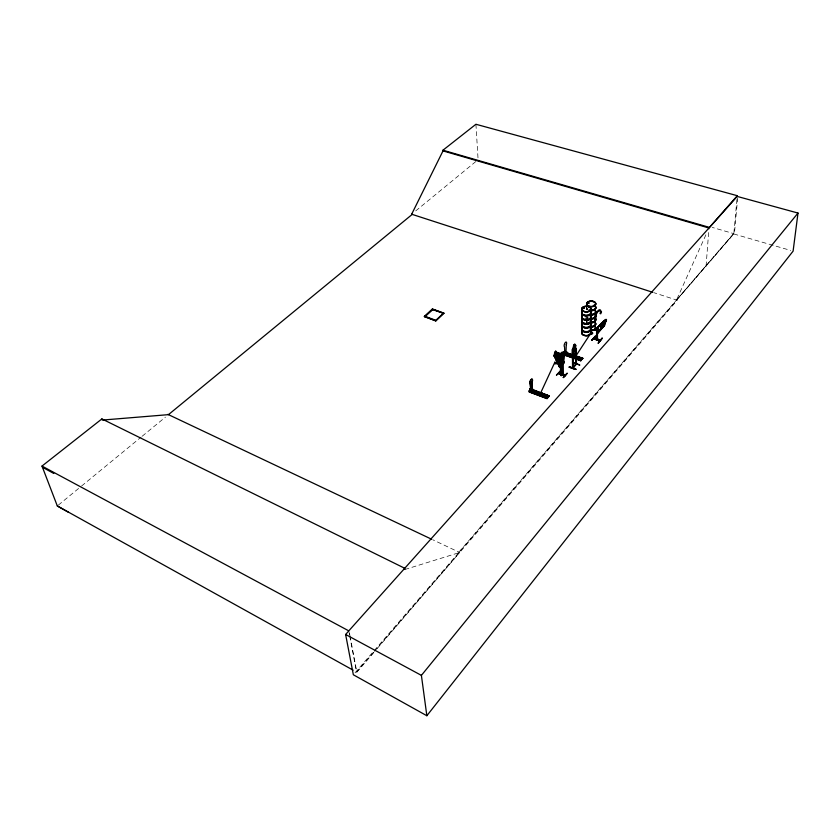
<?xml version="1.0" encoding="UTF-8"?>
<svg xmlns="http://www.w3.org/2000/svg" width="840" height="840" viewBox="0 0 840 840"><rect width="100%" height="100%" fill="white"/><g stroke="black" fill="none" stroke-linecap="round" stroke-linejoin="round"><path stroke-width="0.63" stroke-dasharray="4.2 3.15" d="M586.562 323.631L586.562 320.135M586.582 309.824L586.572 307.965M706.083 266.049L708.971 228.008M355.058 672.788L733.782 233.951L737.09 197.704M737.688 197.841L734.517 232.491L676.515 300.017L706.303 233.909M373.842 652.428L356.843 672.221L350.48 638.484M377.233 648.48L459.669 552.489L432.8 539.774M458.882 552.122L733.803 233.646L712.183 227.388M373.601 652.302L356.548 672.063L349.755 636.006M374.451 651.315L677.219 300.248L654.077 292.74M415.737 210.882L476.091 161.322M58.328 505.124L80.556 486.854M81.564 486.024L141.183 437.052M142.191 436.223L165.428 417.134M404.901 569.499L459.669 552.489M585.081 318.15L587.475 318.139A4.578 2.793 -0.1 0 0 585.102 318.171A4.546 2.772 -0.1 0 1 587.454 318.087M733.782 233.951L790.629 250.404M587.129 317.247L587.874 317.993A4.557 2.772 0 0 1 587.192 317.425M586.477 307.734L586.74 308.658M349.545 633.486L350.249 637.235M348.779 630.861L349.514 634.725M475.923 124.267L478.023 158.413M587.948 309.992A4.567 2.751 0 0 1 586.74 307.335M587.905 309.55A4.641 2.793 0 0 1 586.52 307.577M587.958 309.267A4.567 2.751 0 0 1 586.593 307.335M587.905 309.771A4.641 2.793 0 0 1 586.52 307.797M587.948 317.562A4.526 2.751 0 0 1 587.223 316.995M587.937 317.835A4.536 2.751 0 0 1 587.212 317.268M587.16 318.045A4.536 2.761 0 0 1 587.874 317.468M587.097 318.266A4.609 2.804 0 0 1 587.822 317.688M587.948 318.181A4.526 2.751 0 0 1 586.761 316.964M586.288 309.687A4.599 2.783 -0.2 0 1 587.486 309.771M586.278 322.214A4.631 2.835 -0.1 0 1 587.465 322.298M586.278 321.993A4.631 2.835 -0.1 0 1 587.465 322.088M586.278 321.794A4.567 2.793 -0.1 0 1 587.454 321.877"/><path stroke-width="1.26" d="M532.077 381.875L532.067 389.613L530.754 391.062L530.219 383.933A2.562 1.04 -69.6 0 1 530.114 381.181A2.562 1.04 -69.6 0 1 531.982 379.124A2.562 1.04 -69.6 0 1 532.077 381.875L532.203 389.666L530.891 391.115L530.355 383.975A2.562 1.04 -69.6 0 1 530.25 381.234A2.562 1.04 -69.6 0 1 532.119 379.176A2.562 1.04 -69.6 0 1 532.214 381.927M591.917 340.064L595.476 336.126L591.601 340.221M593.534 338.31L599.907 340.83M594.972 329.973L595.875 328.115L596.043 329.06L594.972 329.973L595.875 328.115M595.15 330.036L596.053 328.178M597.303 328.996L597.03 339.843L596.894 330.078L597.566 329.731L597.167 330.33C595.224 330.508 598.29 328.083 596.726 329.375L596.537 339.633L596.621 330.089M597.177 329.459L597.093 339.769M596.452 329.921L597.125 328.933M597.566 329.731L597.419 339.444M598.059 332.776L597.817 327.033L598.458 327.264M597.765 327.065L605.336 319.41L604.79 324.891L597.996 332.808L598.175 326.644L598.426 327.254M598.248 331.957L598.08 327.243M598.7 342.762C609.934 327.999 590.079 353.136 602.007 338.667M600.359 340.116L593.953 337.869L600.526 340.221M600.6 324.566L601.787 322.697L600.6 324.566L600.558 328.996M603.645 325.773C604.874 326.172 598.364 330.131 597.744 332.262L598.122 332.409M603.708 321.174L597.755 327.526M605.787 320.45L605.766 321.584L606.175 320.03M605.22 322.56L606.344 321.258L606.48 319.421L597.797 327.59L603.939 320.733M566.275 344.799L565.971 352.401L564.879 353.808L564.533 346.721A2.478 0.977 -70.5 0 1 564.501 344.001A2.478 0.977 -70.5 0 1 566.244 342.069A2.478 0.977 -70.5 0 1 566.275 344.799L566.139 344.747M530.345 388.553C530.849 392.301 531.856 385.507 530.135 390.59M531.038 388.92L530.838 388.815M564.123 351.907L564.533 351.414M564.323 351.981L564.344 351.393L564.301 351.95M737.268 195.699L708.971 228.008L443.006 150.896L442.953 150.213L475.923 124.267L737.268 195.699L737.205 196.423L348.779 630.861L42 466.074L101.892 418.919L404.733 568.271L404.901 569.499L404.072 569.09M560.123 362.26L558.631 363.951L557.225 362.366L554.683 355.582M530.712 388.973L530.281 389.014M576.545 364.14C574.97 363.237 577.763 363.09 572.586 368.046M560.406 365.463C555.597 369.401 569.289 356.57 560.5 365.831M737.205 196.423L798 213.055L793.107 251.129L426.846 715.732L353.346 674.772L345.618 634.473L348.233 631.544M563.955 353.272L564.039 351.55M558.159 353.987A6.101 4.358 40.7 0 0 556.532 354.711L557.54 355.761L557.141 356.223L554.012 356.233L554.82 352.937L555.828 353.976L556.395 353.598A7.119 5.082 40.7 0 1 564.081 355.226L564.385 356.36L563.682 355.688A7.13 5.082 40.7 0 0 555.986 354.06L555.429 354.438L554.421 353.388M554.012 356.233L554.82 352.937M563.231 360.948L563.525 358.586L563.231 360.948L560.238 364.161M575.726 352.947L572.807 356.149L575.694 352.916L576.093 350.637M597.775 332.22L598.416 332.388M555.671 363.206C554.841 365.757 553.885 360.938 555.566 362.502M594.101 305.204L594.899 305.256M594.226 305.371L594.856 305.319L594.447 304.868M594.311 305.413L594.846 305.078M558.275 373.632L564.795 376.036M558.453 373.391L564.952 375.858M595.15 306.127A4.641 2.793 0 0 1 594.867 309.236A4.641 2.793 0 0 1 589.995 310.264L589.47 310.569L590.016 310.485A4.641 2.793 0 0 0 594.867 309.456A4.641 2.793 0 0 0 595.15 306.348M589.312 310.485L589.953 310.181M588.441 303.125L587.496 302.957M588.609 303.135L587.611 303.198M588.872 303.167L588.053 302.589M583.758 308.269L583.464 308.301M593.334 338.825L599.75 341.04M561.96 374.147L561.729 364.423L562.663 364.266L562.59 374.315L562.38 364.665L561.782 364.56M560.658 375.375L560.511 365.715M561.824 364.518L562.663 364.266M539.889 394.128L541.349 393.719M562.643 361.546L563.493 363.111L563.808 361.798M605.178 322.539L602.606 326.298L601.671 326.382L602.648 322.644M564.113 353.336L564.659 351.046L564.071 351.687M530.45 388.92L530.019 388.889M560.227 356.381C561.834 353.504 557.802 361.599 559.86 362.744M547.271 395.115L545.328 397.519L547.271 395.115L549.098 395.798L547.029 398.622L529.158 391.881L530.733 389.918L530.681 388.238L530.219 388.71M529.683 391.062C528.654 392.28 529.599 388.531 531.216 390.989L531.248 391.797L532.885 389.151M565.226 353.661L565.089 354.816L566.916 351.781L565.226 354.449L565.226 353.661C563.682 351.32 562.684 354.889 563.682 353.787L581.207 360.108M547.428 398.181L529.452 391.115L529.42 390.317M548.625 396.784L549.003 396.354L532.34 390.106M580.713 360.791L581.112 360.36L563.441 354.302M580.839 360.538L581.217 360.003M582.204 359.09L564.795 352.538M582.519 358.722L582.655 358.134L580.871 357.504L579.054 359.772L580.871 357.504M566.297 352.685L582.803 358.407L580.839 360.402L582.655 358.134M530.187 388.794L530.523 388.175M555.45 355.803L557.329 357.42L557.666 360.791L557.792 357.588C559.755 360.423 560.784 357.452 557.833 356.843L557.498 353.619L557.372 356.643L555.87 355.509M539.49 395.462L554.894 362.166M561.015 355.478L560.396 356.811L561.078 361.274L562.842 357.767L562.202 352.139L562.254 354.218L563.125 353.252L565.078 353.819M652.827 292.341L411.663 214.221L443.006 150.896M575.883 363.783L576.481 364.171L576.177 348.611L575.883 364.455M554.589 356.8L559.682 367.206C562.769 363.122 563.955 364.434 563.776 361.736M562.18 354.197L563.073 353.147L563.703 353.493L563.819 363.185L560.018 367.258L559.671 357.494L560.249 357.2L560.396 366.901L555.208 356.401L554.652 356.79L559.482 367.217L560.427 366.818L560.417 365.431M563.188 363.342L561.876 361.158M591.832 333.491C594.731 333.784 590.142 330.624 591.644 333.26C593.282 335.78 588.662 333.344 591.234 333.029M580.745 360.791L563.178 354.564L580.986 360.497M582.288 358.869L566.171 352.937M582.771 358.459L565.163 352.233M531.237 388.3L531.111 389.267L549.245 396.081L531.121 388.92M529.19 391.87L547.071 398.57L549.098 395.997L548.73 396.532L532.045 390.306M529.42 391.608L547.449 398.139L529.547 391.461M575.305 356.57C575.138 357.788 572.87 356.591 574.087 355.992M575.232 356.853C575.883 355.068 572.387 356.465 574.298 357.105M539.921 393.981C540.75 392.185 542.63 395.031 540.299 394.454M562.895 363.479L563.472 353.409L563.482 363.489L562.075 361.137M563.504 363.017L562.842 361.526L562.191 361.988L562.916 363.5M558.758 365.694L559.167 365.264M559.524 367.132L563.556 363.038M572.702 357.315L574.529 355.257L576.313 356.087L574.486 358.144L591.476 332.157M582.645 308.091L583.905 307.933M582.95 308.343L583.695 308.574M426.846 715.732L421.397 675.371L798 213.055M562.663 363.153L563.22 362.481L562.737 363.321L561.162 363.185L562.737 363.321M557.141 356.223L556.133 355.173A6.101 4.358 40.7 0 1 563.199 356.244L563.808 356.822L563.598 355.782A6.101 4.358 40.7 0 0 562.307 354.869M546.053 394.653L544.11 397.068L546.053 394.653L544.236 393.971L542.294 396.375L544.236 393.971M576.062 358.512L577.889 356.454L579.674 357.084L577.857 359.142M542.63 393.362L540.676 395.766L542.63 393.362L540.813 392.69L538.86 395.084L540.813 392.69M574.486 357.945L576.313 355.887M572.702 357.514L574.529 355.257M533.064 389.981L531.101 392.165L531.216 390.989M529.452 391.115L531.216 388.983M563.325 377.423L567.158 373.191L563.346 377.664M567.168 373.433L563.294 377.401M572.838 367.206L575.883 364.056M576.219 364.035L576.177 363.51M576.481 364.119L572.807 368.193L572.912 367.175M562.296 354.102L563.546 353.43L563.556 358.638M560.249 356.423L561.089 355.499L561.015 353.535M591.843 340.305L595.508 336.105M561.32 375.585L561.383 365.526L560.826 365.4L561.183 375.637L561.11 365.935L560.165 365.715M556.815 353.315L555.765 351.246L556.804 353.43L557.602 352.38L558.317 353.084M561.057 353.556L562.202 352.139M556.763 374.955L560.616 370.755L556.426 375.123M597.775 332.798L604.79 324.891M597.996 332.871L603.865 326.361M555.765 351.246L554.516 352.611L555.828 351.236M596.452 330.078L597.566 329.889M605.273 320.796L606.438 319.526M573.038 352.37L572.46 352.663L573.038 352.37L573.657 353.294L575.432 349.818L574.812 344.221L573.562 345.576L572.996 348.852L572.764 367.679M576.408 348.684L575.841 348.978M574.77 344.337L573.605 345.597L574.885 344.253M572.439 354.743L572.324 349.556L575.747 345.251L574.896 346.175M563.482 361.683L563.441 362.156M562.233 361.925L563.199 363.132M560.249 357.2L559.671 357.494M563.703 353.493L563.125 353.787M443.856 313.12L435.761 320.586L443.31 313.215L432.548 309.572L432.421 308.942L443.856 313.12L435.855 320.911L424.389 316.669L432.421 308.942M424.389 316.669L432.453 309.256L443.888 313.425M432.548 309.572L424.935 316.575L432.516 309.267M559.797 367.112L559.094 365.348M563.808 356.822L564.784 355.897M588.609 302.998L587.685 303.366M582.971 307.923L584.042 308.196M560.049 367.206L560.018 357.116M601.65 328.272L600.526 328.892L601.724 328.293M548.961 396.406L530.87 389.718M575.096 356.811L574.518 356.969M561.246 375.564L560.648 375.459L560.448 365.683M583.212 307.755L582.971 308.574M576.146 364.497L575.673 345.23M574.287 356.097L575.337 356.591M555.208 356.401L559.871 366.796M563.22 362.481L561.719 362.512L563.294 362.659M554.411 355.782L557.54 355.761M556.804 353.43L557.75 353.43L559.577 357.294L559.734 359.635L558.579 360.927L557.172 359.961L555.335 356.087M576.103 363.983L576.293 363.437M583.327 308.469L582.76 308.343M560.952 365.999L561.446 365.568L561.582 375.291L561.036 375.029M588.294 302.62L588.893 303.062M442.953 150.213L709.023 227.283M411.705 214.179L412.262 214.358L168.462 414.645L102.281 420.084L101.892 418.919M593.964 338.1L600.38 340.347M565.813 353.336L581.038 358.669M580.02 359.719L563.462 353.829L563.451 353.031M579.695 365.137L573.195 362.523L579.684 364.906M424.904 316.27L435.729 320.281M424.358 316.355L435.855 320.911M558.915 372.624L565.646 375.133M558.957 372.855L565.457 375.281M530.576 389.855L547.428 396.344L530.722 390.117M529.263 390.485L531.069 391.167M538.86 394.884L540.666 395.567M542.283 396.175L544.11 396.869M545.328 397.32L547.145 398.013M167.874 414.362L431.613 539.217M345.618 634.473L421.397 675.371M42.452 467.25L53.781 473.456M42 466.074L57.309 505.953L353.115 670.152M57.309 505.953L68.418 512.232M557.267 362.313L558.695 363.846M541.485 393.677L540.95 394.663L539.889 393.971M555.965 355.404L557.792 359.268L558.957 357.987L557.13 354.123M558.873 353.798L560.5 357.116M559.209 353.861L560.28 356.16M558.999 353.871L560.081 356.181M558.852 354.239L560.469 357.693M558.653 354.249L560.259 357.704M559.902 362.691L560.343 364.088M559.828 362.659L560.312 364.182M572.408 354.659L572.88 356.171M529.914 388.846L529.977 390.526M560.984 371.417L560.847 365.348L560.879 371.438M558.947 372.624L565.446 375.05M562.852 374.02L562.663 364.34L562.453 374.367L561.918 374.189L561.792 364.445M562.013 365.337L562.18 372.582M559.954 365.873L559.976 367.258M572.807 352.286L572.807 368.235L572.691 352.748M572.534 368.151L572.439 349.556L573.647 347.54L573.625 345.608M595.098 305.907A4.578 2.751 0 0 1 594.825 308.963A4.578 2.751 0 0 1 590.016 309.981M595.119 310.401A4.631 2.793 0 0 1 594.846 313.509A4.631 2.793 0 0 1 589.985 314.538M595.067 310.17A4.567 2.761 0 0 1 594.794 313.236A4.567 2.761 0 0 1 589.995 314.244M595.098 306.621A4.578 2.751 0 0 1 594.815 309.677A4.578 2.751 0 0 1 590.005 310.695M595.119 310.611A4.631 2.793 0 0 1 594.836 313.719A4.631 2.793 0 0 1 589.974 314.748M595.067 310.884A4.567 2.761 0 0 1 594.783 313.95A4.567 2.761 0 0 1 589.995 314.958M595.046 314.296A4.557 2.772 0 0 1 594.773 317.363A4.557 2.772 0 0 1 589.974 318.381M595.046 314.465A4.557 2.772 0 0 1 594.773 317.541A4.557 2.772 0 0 1 589.974 318.56M595.014 318.003A4.546 2.772 0 0 1 594.741 321.08A4.546 2.772 0 0 1 589.964 322.088M595.035 322.423A4.589 2.814 0.1 0 1 594.762 325.553A4.589 2.814 0.1 0 1 589.932 326.571M594.982 322.203A4.536 2.772 0.1 0 1 594.71 325.28A4.536 2.772 0.1 0 1 589.953 326.298M595.004 318.707A4.536 2.772 0 0 1 594.731 321.783A4.536 2.772 0 0 1 589.964 322.791M595.067 318.444A4.609 2.804 0 0 1 594.783 321.562A4.609 2.804 0 0 1 589.953 322.592M595.035 322.644A4.589 2.814 0.1 0 1 594.751 325.762A4.589 2.814 0.1 0 1 589.932 326.792M595.067 318.224A4.609 2.804 0 0 1 594.783 321.342A4.609 2.804 0 0 1 589.953 322.371M594.982 322.906A4.526 2.772 0.1 0 1 594.699 325.983A4.526 2.772 0.1 0 1 589.942 327.002M594.951 326.172A4.515 2.772 0.1 0 1 594.678 329.248A4.526 2.783 0.1 0 1 589.932 330.362M589.932 330.256A4.515 2.772 0.1 0 0 594.678 329.248A4.526 2.783 0.1 0 0 594.962 326.256M595.025 314.822A4.546 2.761 0 0 1 595.077 317.583M594.363 318.161A4.546 2.761 0 0 1 589.985 318.906M595.046 314.612A4.557 2.772 0 0 1 594.773 317.688A4.557 2.772 0 0 1 589.974 318.707M590.289 311.042A4.599 2.783 -0.2 0 1 589.302 314.58A4.599 2.783 -0.2 0 1 583.391 314.612A4.599 2.783 -0.2 0 1 582.33 311.094M590.321 315.546A4.651 2.825 -0.1 0 1 589.333 319.137A4.651 2.825 -0.1 0 1 583.349 319.169A4.651 2.825 -0.1 0 1 582.278 315.588M590.279 311.766A4.599 2.783 -0.2 0 1 589.302 315.294A4.599 2.783 -0.2 0 1 583.391 315.326A4.599 2.783 -0.2 0 1 582.33 311.808M590.268 315.315A4.589 2.783 -0.1 0 1 589.292 318.854A4.589 2.783 -0.1 0 1 583.391 318.885A4.589 2.783 -0.1 0 1 582.341 315.357M590.268 316.029A4.589 2.793 -0.1 0 1 589.292 319.568A4.589 2.793 -0.1 0 1 583.391 319.599A4.589 2.793 -0.1 0 1 582.341 316.071M590.247 319.347A4.567 2.783 -0.1 0 1 589.271 322.885A4.567 2.783 -0.1 0 1 583.401 322.917A4.567 2.783 -0.1 0 1 582.351 319.389M590.321 315.767A4.651 2.825 -0.1 0 1 589.333 319.347A4.651 2.825 -0.1 0 1 583.349 319.389A4.651 2.825 -0.1 0 1 582.278 315.808M590.341 311.493A4.662 2.825 -0.2 0 1 589.344 315.074A4.662 2.825 -0.2 0 1 583.349 315.116A4.662 2.825 -0.2 0 1 582.278 311.546M590.341 311.272A4.662 2.825 -0.2 0 1 589.344 314.853A4.662 2.825 -0.2 0 1 583.349 314.895A4.662 2.825 -0.2 0 1 582.278 311.325M590.258 319.767A4.578 2.793 -0.1 0 1 589.281 323.316A4.578 2.793 -0.1 0 1 583.391 323.348A4.578 2.793 -0.1 0 1 582.33 319.809M590.258 319.442A4.578 2.793 -0.1 0 1 589.281 323.001A4.578 2.793 -0.1 0 1 583.391 323.022A4.578 2.793 -0.1 0 1 582.33 319.483M590.236 323.159A4.567 2.793 -0.1 0 1 589.26 326.707A4.567 2.793 -0.1 0 1 583.391 326.739A4.567 2.793 -0.1 0 1 582.341 323.201M590.268 327.59A4.609 2.835 0 0 1 589.292 331.191A4.609 2.835 0 0 1 583.349 331.223A4.609 2.835 0 0 1 582.299 327.631M590.236 323.873A4.557 2.793 -0.1 0 1 589.26 327.421A4.557 2.793 -0.1 0 1 583.391 327.443A4.557 2.793 -0.1 0 1 582.341 323.904M590.216 327.369A4.546 2.804 -0.1 0 1 589.25 330.918A4.546 2.804 -0.1 0 1 583.391 330.95A4.546 2.804 -0.1 0 1 582.351 327.401M590.216 328.072A4.546 2.804 0 0 1 589.25 331.621A4.546 2.804 0 0 1 583.391 331.653A4.546 2.804 0 0 1 582.351 328.104M590.699 333.564A4.546 2.814 0 0 1 584.577 335.465A4.546 2.814 0 0 1 582.341 331.464A4.515 2.783 0 0 0 584.598 335.339A4.515 2.783 0 0 0 590.657 333.459M590.835 332.829A4.546 2.814 0 0 0 590.205 331.433A4.515 2.783 0 0 1 590.803 332.735M590.268 327.81A4.609 2.835 0 0 1 589.292 331.411A4.609 2.835 0 0 1 583.349 331.443A4.609 2.835 0 0 1 582.299 327.842M590.289 323.6A4.631 2.835 -0.1 0 1 589.302 327.201A4.631 2.835 -0.1 0 1 583.349 327.233A4.631 2.835 -0.1 0 1 582.288 323.642M590.289 323.389A4.631 2.835 -0.1 0 1 589.302 326.981A4.631 2.835 -0.1 0 1 583.349 327.012A4.631 2.835 -0.1 0 1 582.288 323.421M590.699 333.701A4.546 2.814 0 0 1 584.577 335.601A4.546 2.814 0 0 1 582.341 331.601M590.205 331.569A4.546 2.814 0 0 1 590.835 332.976M560.186 354.039A6.101 4.358 40.7 0 1 561.614 354.512M555.88 362.87C556.752 366.188 557.434 360.255 555.88 362.87M602.637 323.589L602.616 325.353L604.79 322.959L604.821 321.206L602.637 323.589M602.133 326.33L603.561 323.967C605.01 324.713 605.556 322.245 603.834 323.264L604.926 320.534L603.572 323.18C602.038 322.361 601.493 325.07 603.309 323.862L602.133 326.33M569.195 367.185C575.222 367.322 580.997 372.141 569.195 367.185M569.373 366.944L575.873 369.38L569.373 366.986M595.885 317.919L595.13 319.862L594.405 319.515L594.909 318.969A6.237 2.394 -70.7 0 1 598.017 310.716A6.237 2.394 -70.7 0 1 601.03 312.354L601.524 311.819L600.736 313.793L599.97 313.498L600.474 312.953A5.208 1.995 -70.7 0 0 597.954 311.588A5.208 1.995 -70.7 0 0 595.371 318.476L595.885 317.919M562.223 358.449L561.057 359.741L561.015 356.118L562.191 354.837L562.223 358.449M561.95 352.8L561.204 354.281L561.95 352.8M555.775 351.929L555.356 353.441L555.775 351.929M574.801 350.49L573.647 351.76L573.615 348.169L574.78 346.909L574.801 350.49M574.56 344.883L573.815 346.343L574.56 344.883M562.412 362.439L559.409 365.683L562.412 362.439M587.969 305.697A4.599 2.751 -0.1 0 0 595.634 304.406A4.599 2.751 -0.1 0 0 589.932 301.077A4.599 2.751 -0.1 0 0 587.969 305.697M587.979 306.044A4.578 2.74 -0.1 0 0 595.613 304.752A4.578 2.74 -0.1 0 0 589.942 301.445A4.578 2.74 -0.1 0 0 587.979 306.044M587.969 305.844A4.599 2.751 -0.1 0 0 595.634 304.542A4.599 2.751 -0.1 0 0 589.932 301.214A4.599 2.751 -0.1 0 0 587.969 305.844M594.688 329.49A4.526 2.783 0.1 0 0 594.962 326.403A4.505 2.772 0.1 0 1 594.668 329.49A4.526 2.783 0.1 0 1 589.932 330.508A4.505 2.772 0.1 0 0 594.668 329.49M583.097 311A4.62 2.783 -0.2 0 0 590.803 309.697A4.62 2.783 -0.2 0 0 585.091 306.327A4.62 2.783 -0.2 0 0 583.097 311A4.62 2.783 -0.2 0 0 590.803 309.708A4.62 2.783 -0.2 0 0 585.091 306.338A4.62 2.783 -0.2 0 0 583.097 311.01M583.107 311.22A4.599 2.772 -0.2 0 0 590.783 309.918A4.599 2.772 -0.2 0 0 585.102 306.558A4.599 2.772 -0.2 0 0 583.107 311.22M589.271 323.516A4.567 2.783 -0.1 0 0 590.236 319.977A4.557 2.783 -0.1 0 1 589.26 323.516A4.557 2.783 -0.1 0 1 583.401 323.547A4.567 2.783 -0.1 0 1 582.351 320.019A4.557 2.783 -0.1 0 0 583.401 323.547A4.567 2.783 -0.1 0 0 589.271 323.516"/></g></svg>
